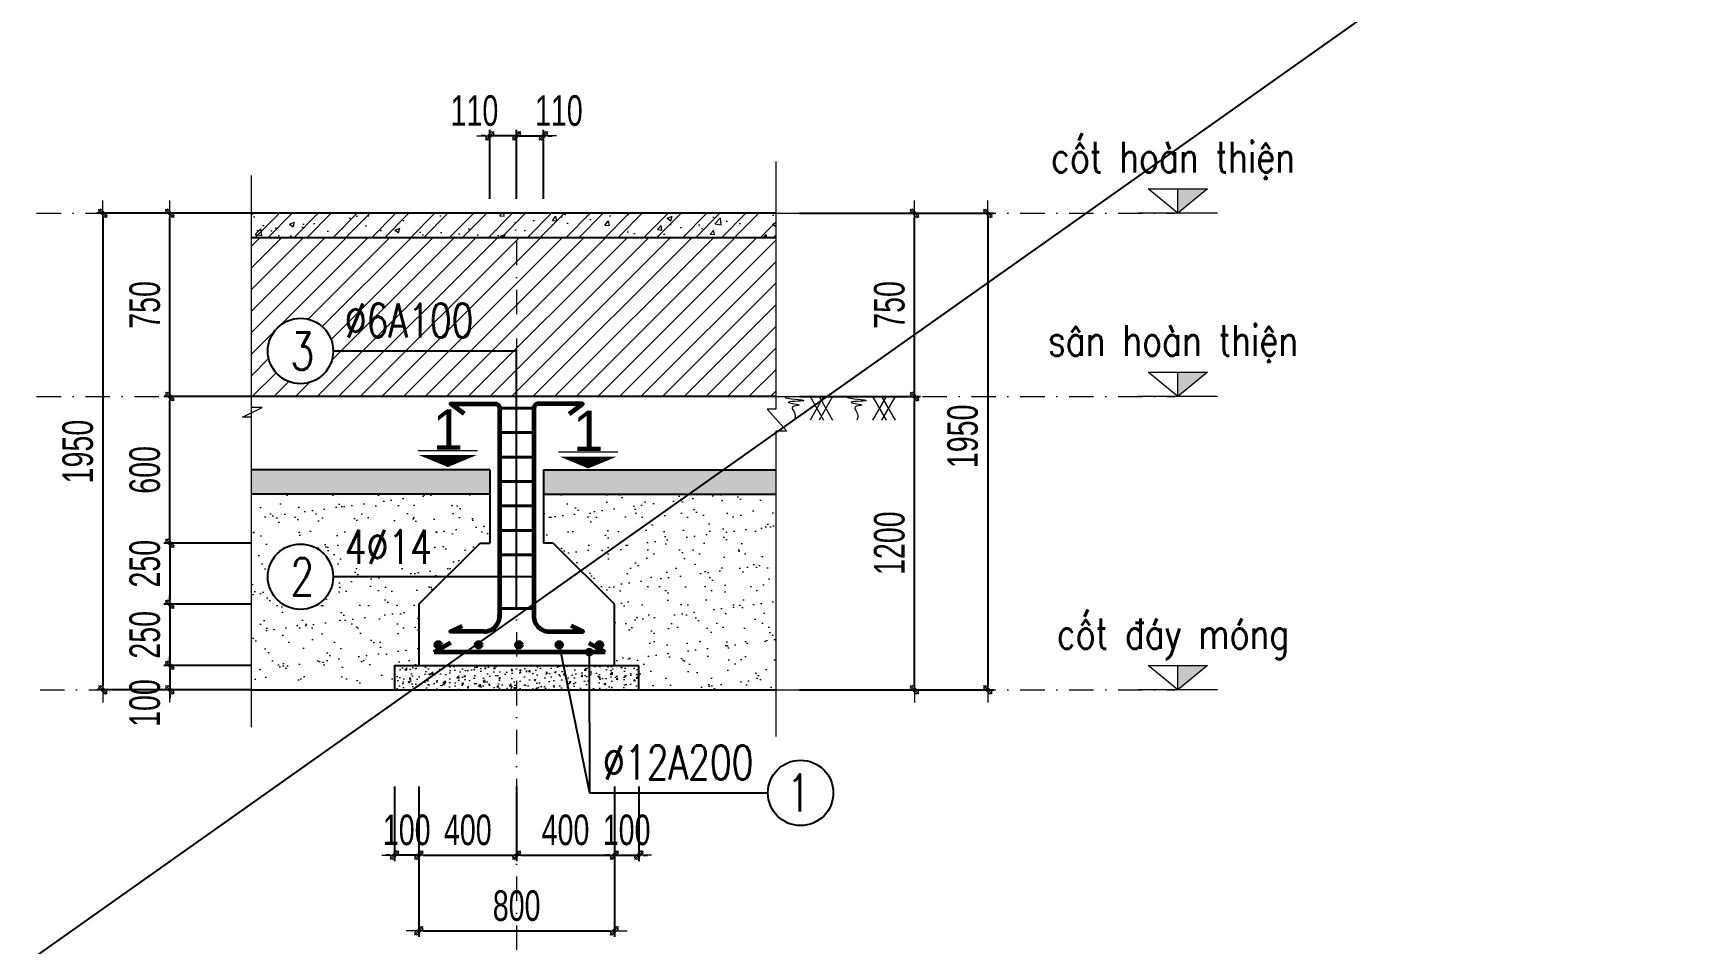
# Model space of a CAD drawing. Header units: millimetres. Extents: x -295047 to 29144, y -724756 to -246879.
# Drawn here: x -139164 to -132418, y -355900 to -352176 of the extents above; entities that cross this region are included whole.
import ezdxf
from ezdxf.enums import TextEntityAlignment as Align

# ---------------------------------------------------------------- set-up
doc = ezdxf.new("R2010")
doc.units = ezdxf.units.MM
doc.header["$MEASUREMENT"] = 0
doc.header["$PDMODE"] = 32
doc.linetypes.add('DASHDOT', pattern=[1, 0.5, -0.25, 0, -0.25])
doc.layers.get('Defpoints').update_dxf_attribs({"color": 1})
doc.layers.add('KCS_Plotter', color=11, linetype='Continuous', plot=False)
for name, color, linetype, lineweight in [('LC Dim', 8, 'Continuous', 18), ('LC Hatch', 252, 'Continuous', 9), ('LC Khac', 4, 'Continuous', 9), ('LC Net dam2', 6, 'Continuous', 40), ('LC Net dam3', 1, 'Continuous', 60), ('LC Net manh', 219, 'Continuous', 5), ('LC Net thay', 7, 'Continuous', 25), ('LC Net truc', 79, 'DASHDOT', 13), ('LC Text1', 3, 'Continuous', 20), ('LC Text2', 7, 'Continuous', 25)]:
    doc.layers.add(name, color=color, linetype=linetype, lineweight=lineweight)
doc.styles.add('HOATBIF', font='hoatbif.shx', dxfattribs={"width": 0.7})
doc.styles.add('LC 1', font='VHAVANB_1.TTF')
doc.styles.add('LC 3', font='vnsimli.shx', dxfattribs={"width": 0.75})
doc.styles.add('T1', font='Vnsimli.shx', dxfattribs={"width": 0.8})
doc.dimstyles.new('1-100(1-50)', dxfattribs={"dimscale": 50, "dimtxt": 2.5, "dimasz": 0.35, "dimexe": 0.5, "dimexo": 0, "dimgap": 0.8, "dimtad": 1, "dimdec": 0, "dimzin": 0, "dimdsep": 46, "dimtxsty": 'HOATBIF', "dimblk1": 'DOT', "dimblk2": 'DOT', "dimsah": 1, "dimcen": -1, "dimdle": 1, "dimclrd": 256, "dimclre": 256, "dimclrt": 4, "dimadec": 3, "dimazin": 2, "dimtfac": 0.333333, "dimtdec": 0, "dimtix": 1, "dimtmove": 2, "dimatfit": 3, "dimldrblk": 'DOT', "dimfxl": 1, "dimtvp": 0.833333, "dimtolj": 1, "dimtzin": 0, "dimarcsym": 0})
pattern_1 = [(37.5, (-36970.57, -81704.84), (-3.7796, 115.609426), [0, -91.2, 0, -102, 0, -97.5]), (7.5, (-36970.57, -81704.84), (106.1866, 169.32876), [0, -49.2, 0, -82.2, 0, -31.5]), (327.5, (-37044.37, -81704.84), (186.84851, 0.339543), [0, -30, 0, -108, 0, -141]), (317.5, (-37044.37, -81704.84), (180.3676, 52.66053), [0, -15, 0, -70.8, 0, -81])]

# ---------------------------------------------------------------- blocks, each defined once
blk = doc.blocks.new('DOT')
at = {"layer": 'LC Dim'}
blk.add_line((-3, 0), (3, 0), dxfattribs=at)
at = {"layer": 'LC Dim', "color": 4}
blk.add_line((-1, -1), (1, 1), dxfattribs=at)
blk.add_lwpolyline([(0.5, 1), (-1, -0.5), (-0.5, -1), (1, 0.5)], close=True, dxfattribs=at)
blk = doc.blocks.new('*D103')
at = {"layer": 'Defpoints', "color": 0, "ltscale": 2, "transparency": 16777216}
for p in [(-137584.2, -355258.7), (-137184.2, -355258.7), (-137184.2, -355540.2)]:
    blk.add_point(p, dxfattribs=at)
at = {"layer": 'LC Dim', "lineweight": -2, "ltscale": 2, "transparency": 16777216}
for p, q in [((-137584.2, -355258.7), (-137584.2, -355565.2)), ((-137184.2, -355258.7), (-137184.2, -355565.2)), ((-137566.7, -355540.2), (-137201.7, -355540.2))]:
    blk.add_line(p, q, dxfattribs=at)
at = {"layer": 'LC Dim', "lineweight": -2, "ltscale": 2, "transparency": 16777216, "xscale": 17.5, "yscale": 17.5, "zscale": 17.5, "rotation": 180}
blk.add_blockref('DOT', (-137584.2, -355540.2), dxfattribs=at)
at = {"layer": 'LC Dim', "lineweight": -2, "ltscale": 2, "transparency": 16777216, "xscale": 17.5, "yscale": 17.5, "zscale": 17.5}
blk.add_blockref('DOT', (-137184.2, -355540.2), dxfattribs=at)
at = {"layer": 'LC Dim', "color": 4, "ltscale": 2, "transparency": 16777216, "insert": (-137384.2, -355437.7), "char_height": 125, "attachment_point": 5, "style": 'HOATBIF'}
blk.add_mtext('\\A1;400', dxfattribs=at)
blk = doc.blocks.new('*D104')
at = {"layer": 'Defpoints', "color": 0, "ltscale": 2, "transparency": 16777216}
for p in [(-137184.2, -355258.7), (-136784.2, -355258.7), (-136784.2, -355540.2)]:
    blk.add_point(p, dxfattribs=at)
at = {"layer": 'LC Dim', "lineweight": -2, "ltscale": 2, "transparency": 16777216}
for p, q in [((-137184.2, -355258.7), (-137184.2, -355565.2)), ((-136784.2, -355258.7), (-136784.2, -355565.2)), ((-137166.7, -355540.2), (-136801.7, -355540.2))]:
    blk.add_line(p, q, dxfattribs=at)
at = {"layer": 'LC Dim', "lineweight": -2, "ltscale": 2, "transparency": 16777216, "xscale": 17.5, "yscale": 17.5, "zscale": 17.5, "rotation": 180}
blk.add_blockref('DOT', (-137184.2, -355540.2), dxfattribs=at)
at = {"layer": 'LC Dim', "lineweight": -2, "ltscale": 2, "transparency": 16777216, "xscale": 17.5, "yscale": 17.5, "zscale": 17.5}
blk.add_blockref('DOT', (-136784.2, -355540.2), dxfattribs=at)
at = {"layer": 'LC Dim', "color": 4, "ltscale": 2, "transparency": 16777216, "insert": (-136984.2, -355437.7), "char_height": 125, "attachment_point": 5, "style": 'HOATBIF'}
blk.add_mtext('\\A1;400', dxfattribs=at)
blk = doc.blocks.new('*D105')
at = {"layer": 'Defpoints', "color": 0, "ltscale": 2, "transparency": 16777216}
for p in [(-137584.2, -355258.7), (-136784.2, -355258.7), (-136784.2, -355850.1)]:
    blk.add_point(p, dxfattribs=at)
at = {"layer": 'LC Dim', "lineweight": -2, "ltscale": 2, "transparency": 16777216}
for p, q in [((-137584.2, -355258.7), (-137584.2, -355875.1)), ((-136784.2, -355258.7), (-136784.2, -355875.1)), ((-137566.7, -355850.1), (-136801.7, -355850.1))]:
    blk.add_line(p, q, dxfattribs=at)
at = {"layer": 'LC Dim', "lineweight": -2, "ltscale": 2, "transparency": 16777216, "xscale": 17.5, "yscale": 17.5, "zscale": 17.5, "rotation": 180}
blk.add_blockref('DOT', (-137584.2, -355850.1), dxfattribs=at)
at = {"layer": 'LC Dim', "lineweight": -2, "ltscale": 2, "transparency": 16777216, "xscale": 17.5, "yscale": 17.5, "zscale": 17.5}
blk.add_blockref('DOT', (-136784.2, -355850.1), dxfattribs=at)
at = {"layer": 'LC Dim', "color": 4, "ltscale": 2, "transparency": 16777216, "insert": (-137184.2, -355747.6), "char_height": 125, "attachment_point": 5, "style": 'HOATBIF'}
blk.add_mtext('\\A1;800', dxfattribs=at)
blk = doc.blocks.new('*D106')
at = {"layer": 'Defpoints', "color": 0, "ltscale": 2, "transparency": 16777216}
for p in [(-137684.2, -355258.7), (-137584.2, -355258.7), (-137684.2, -355540.2)]:
    blk.add_point(p, dxfattribs=at)
at = {"layer": 'LC Dim', "lineweight": -2, "ltscale": 2, "transparency": 16777216}
for p, q in [((-137684.2, -355258.7), (-137684.2, -355565.2)), ((-137584.2, -355258.7), (-137584.2, -355565.2)), ((-137701.7, -355540.2), (-137719.2, -355540.2)), ((-137584.2, -355540.2), (-137684.2, -355540.2)), ((-137566.7, -355540.2), (-137549.2, -355540.2))]:
    blk.add_line(p, q, dxfattribs=at)
at = {"layer": 'LC Dim', "lineweight": -2, "ltscale": 2, "transparency": 16777216, "xscale": 17.5, "yscale": 17.5, "zscale": 17.5}
blk.add_blockref('DOT', (-137684.2, -355540.2), dxfattribs=at)
at = {"layer": 'LC Dim', "lineweight": -2, "ltscale": 2, "transparency": 16777216, "xscale": 17.5, "yscale": 17.5, "zscale": 17.5, "rotation": 180}
blk.add_blockref('DOT', (-137584.2, -355540.2), dxfattribs=at)
at = {"layer": 'LC Dim', "color": 4, "ltscale": 2, "transparency": 16777216, "insert": (-137634.2, -355437.7), "char_height": 125, "attachment_point": 5, "style": 'HOATBIF'}
blk.add_mtext('\\A1;100', dxfattribs=at)
blk = doc.blocks.new('*D107')
at = {"layer": 'Defpoints', "color": 0, "ltscale": 2, "transparency": 16777216}
for p in [(-136784.2, -355258.7), (-136684.2, -355258.7), (-136684.2, -355540.2)]:
    blk.add_point(p, dxfattribs=at)
at = {"layer": 'LC Dim', "lineweight": -2, "ltscale": 2, "transparency": 16777216}
for p, q in [((-136784.2, -355258.7), (-136784.2, -355565.2)), ((-136684.2, -355258.7), (-136684.2, -355565.2)), ((-136801.7, -355540.2), (-136819.2, -355540.2)), ((-136784.2, -355540.2), (-136684.2, -355540.2)), ((-136666.7, -355540.2), (-136649.2, -355540.2))]:
    blk.add_line(p, q, dxfattribs=at)
at = {"layer": 'LC Dim', "lineweight": -2, "ltscale": 2, "transparency": 16777216, "xscale": 17.5, "yscale": 17.5, "zscale": 17.5}
blk.add_blockref('DOT', (-136784.2, -355540.2), dxfattribs=at)
at = {"layer": 'LC Dim', "lineweight": -2, "ltscale": 2, "transparency": 16777216, "xscale": 17.5, "yscale": 17.5, "zscale": 17.5, "rotation": 180}
blk.add_blockref('DOT', (-136684.2, -355540.2), dxfattribs=at)
at = {"layer": 'LC Dim', "color": 4, "ltscale": 2, "transparency": 16777216, "insert": (-136734.2, -355437.7), "char_height": 125, "attachment_point": 5, "style": 'HOATBIF'}
blk.add_mtext('\\A1;100', dxfattribs=at)
blk = doc.blocks.new('*U23')
at = {"layer": 'LC Net dam2', "ltscale": 2}
blk.add_line((-70, 0), (70, 0), dxfattribs=at)
blk = doc.blocks.new('*U24')
at = {"layer": 'LC Net truc', "color": 0, "linetype": 'ByBlock', "lineweight": -2}
for p in [(0, 0), (0, -100), (0, -200), (0, -300), (0, -400), (0, -500), (0, -600)]:
    blk.add_blockref('*U23', p, dxfattribs=at)
blk = doc.blocks.new('theptron1')
at = {"layer": 'LC Net dam3'}
for p, q in [((-0.5, 0), (0.5, 0)), ((-0.35, 0.35), (0.35, -0.35)), ((0.35, 0.35), (-0.35, -0.35)), ((0, 0.5), (0, -0.5))]:
    blk.add_line(p, q, dxfattribs=at)
blk.add_circle((0, 0), 0.5, dxfattribs=at)
blk = doc.blocks.new('*U21')
at = {"layer": 'LC Dim', "xscale": 19.6923076923333, "yscale": 19.6923076923333, "zscale": 19.6923076923333}
blk.add_blockref('theptron1', (0, 0), dxfattribs=at)
blk = doc.blocks.new('*U22')
at = {"layer": 'LC Dim', "color": 0, "linetype": 'ByBlock', "lineweight": -2}
for p in [(0, 0), (165, 0), (330, 0), (495, 0), (660, 0)]:
    blk.add_blockref('*U21', p, dxfattribs=at)
blk = doc.blocks.new('*D108')
at = {"layer": 'Defpoints', "color": 0, "ltscale": 2, "transparency": 16777216}
for p in [(-138271.2, -354763.7), (-138603.5, -354863.7), (-138271.2, -354863.7)]:
    blk.add_point(p, dxfattribs=at)
at = {"layer": 'LC Dim', "lineweight": -2, "ltscale": 2, "transparency": 16777216}
for p, q in [((-138603.5, -354746.2), (-138603.5, -354728.7)), ((-138271.2, -354763.7), (-138628.5, -354763.7)), ((-138603.5, -354763.7), (-138603.5, -354863.7)), ((-138271.2, -354863.7), (-138628.5, -354863.7)), ((-138603.5, -354881.2), (-138603.5, -354898.7))]:
    blk.add_line(p, q, dxfattribs=at)
at = {"layer": 'LC Dim', "lineweight": -2, "ltscale": 2, "transparency": 16777216, "xscale": 17.5, "yscale": 17.5, "zscale": 17.5}
for p, rotation in [((-138603.5, -354763.7), 270), ((-138603.5, -354863.7), 90)]:
    blk.add_blockref('DOT', p, dxfattribs=dict(at, rotation=rotation))
at = {"layer": 'LC Dim', "color": 4, "ltscale": 2, "transparency": 16777216, "insert": (-138706, -354917.8), "char_height": 125, "attachment_point": 5, "rotation": 90, "style": 'HOATBIF'}
blk.add_mtext('\\A1;100', dxfattribs=at)
blk = doc.blocks.new('*D109')
at = {"layer": 'Defpoints', "color": 0, "ltscale": 2, "transparency": 16777216}
for p in [(-138271.2, -354263.7), (-138603.5, -354513.7), (-138271.2, -354513.7)]:
    blk.add_point(p, dxfattribs=at)
at = {"layer": 'LC Dim', "lineweight": -2, "ltscale": 2, "transparency": 16777216}
for p, q in [((-138271.2, -354263.7), (-138628.5, -354263.7)), ((-138603.5, -354281.2), (-138603.5, -354496.2)), ((-138271.2, -354513.7), (-138628.5, -354513.7))]:
    blk.add_line(p, q, dxfattribs=at)
at = {"layer": 'LC Dim', "lineweight": -2, "ltscale": 2, "transparency": 16777216, "xscale": 17.5, "yscale": 17.5, "zscale": 17.5}
for p, rotation in [((-138603.5, -354263.7), 90), ((-138603.5, -354513.7), 270)]:
    blk.add_blockref('DOT', p, dxfattribs=dict(at, rotation=rotation))
at = {"layer": 'LC Dim', "color": 4, "ltscale": 2, "transparency": 16777216, "insert": (-138706, -354347.7), "char_height": 125, "attachment_point": 5, "rotation": 90, "style": 'HOATBIF'}
blk.add_mtext('\\A1;250', dxfattribs=at)
blk = doc.blocks.new('*D110')
at = {"layer": 'Defpoints', "color": 0, "ltscale": 2, "transparency": 16777216}
for p in [(-138603.5, -352913.7), (-138271.2, -352913.7), (-138271.2, -353663.7)]:
    blk.add_point(p, dxfattribs=at)
at = {"layer": 'LC Dim', "lineweight": -2, "ltscale": 2, "transparency": 16777216}
for p, q in [((-138271.2, -352913.7), (-138628.5, -352913.7)), ((-138603.5, -353646.2), (-138603.5, -352931.2)), ((-138271.2, -353663.7), (-138628.5, -353663.7))]:
    blk.add_line(p, q, dxfattribs=at)
at = {"layer": 'LC Dim', "lineweight": -2, "ltscale": 2, "transparency": 16777216, "xscale": 17.5, "yscale": 17.5, "zscale": 17.5}
for p, rotation in [((-138603.5, -352913.7), 90), ((-138603.5, -353663.7), 270)]:
    blk.add_blockref('DOT', p, dxfattribs=dict(at, rotation=rotation))
at = {"layer": 'LC Dim', "color": 4, "ltscale": 2, "transparency": 16777216, "insert": (-138706, -353288.7), "char_height": 125, "attachment_point": 5, "rotation": 90, "style": 'HOATBIF'}
blk.add_mtext('\\A1;750', dxfattribs=at)
blk = doc.blocks.new('*D111')
at = {"layer": 'Defpoints', "color": 0, "ltscale": 2, "transparency": 16777216}
for p in [(-138603.5, -353663.7), (-138271.2, -353663.7), (-138271.2, -354263.7)]:
    blk.add_point(p, dxfattribs=at)
at = {"layer": 'LC Dim', "lineweight": -2, "ltscale": 2, "transparency": 16777216}
for p, q in [((-138271.2, -353663.7), (-138628.5, -353663.7)), ((-138603.5, -354246.2), (-138603.5, -353681.2)), ((-138271.2, -354263.7), (-138628.5, -354263.7))]:
    blk.add_line(p, q, dxfattribs=at)
at = {"layer": 'LC Dim', "lineweight": -2, "ltscale": 2, "transparency": 16777216, "xscale": 17.5, "yscale": 17.5, "zscale": 17.5}
for p, rotation in [((-138603.5, -353663.7), 90), ((-138603.5, -354263.7), 270)]:
    blk.add_blockref('DOT', p, dxfattribs=dict(at, rotation=rotation))
at = {"layer": 'LC Dim', "color": 4, "ltscale": 2, "transparency": 16777216, "insert": (-138706, -353963.7), "char_height": 125, "attachment_point": 5, "rotation": 90, "style": 'HOATBIF'}
blk.add_mtext('\\A1;600', dxfattribs=at)
blk = doc.blocks.new('*D112')
at = {"layer": 'Defpoints', "color": 0, "ltscale": 2, "transparency": 16777216}
for p in [(-138271.2, -352913.7), (-138877.6, -354863.7), (-138271.2, -354863.7)]:
    blk.add_point(p, dxfattribs=at)
at = {"layer": 'LC Dim', "lineweight": -2, "ltscale": 2, "transparency": 16777216}
for p, q in [((-138271.2, -352913.7), (-138902.6, -352913.7)), ((-138877.6, -352931.2), (-138877.6, -354846.2)), ((-138271.2, -354863.7), (-138902.6, -354863.7))]:
    blk.add_line(p, q, dxfattribs=at)
at = {"layer": 'LC Dim', "lineweight": -2, "ltscale": 2, "transparency": 16777216, "xscale": 17.5, "yscale": 17.5, "zscale": 17.5}
for p, rotation in [((-138877.6, -352913.7), 90), ((-138877.6, -354863.7), 270)]:
    blk.add_blockref('DOT', p, dxfattribs=dict(at, rotation=rotation))
at = {"layer": 'LC Dim', "color": 4, "ltscale": 2, "transparency": 16777216, "insert": (-138980.1, -353888.7), "char_height": 125, "attachment_point": 5, "rotation": 90, "style": 'HOATBIF'}
blk.add_mtext('\\A1;1950', dxfattribs=at)
blk = doc.blocks.new('*D55')
at = {"layer": 'Defpoints', "color": 0, "ltscale": 2, "transparency": 16777216}
for p in [(-138271.2, -354513.7), (-138603.5, -354763.7), (-138271.2, -354763.7)]:
    blk.add_point(p, dxfattribs=at)
at = {"layer": 'LC Dim', "lineweight": -2, "ltscale": 2, "transparency": 16777216}
for p, q in [((-138603.5, -354496.2), (-138603.5, -354478.7)), ((-138271.2, -354513.7), (-138628.5, -354513.7)), ((-138603.5, -354513.7), (-138603.5, -354763.7)), ((-138271.2, -354763.7), (-138628.5, -354763.7)), ((-138603.5, -354781.2), (-138603.5, -354798.7))]:
    blk.add_line(p, q, dxfattribs=at)
at = {"layer": 'LC Dim', "lineweight": -2, "ltscale": 2, "transparency": 16777216, "xscale": 17.5, "yscale": 17.5, "zscale": 17.5}
for p, rotation in [((-138603.5, -354513.7), 270), ((-138603.5, -354763.7), 90)]:
    blk.add_blockref('DOT', p, dxfattribs=dict(at, rotation=rotation))
at = {"layer": 'LC Dim', "color": 4, "ltscale": 2, "transparency": 16777216, "insert": (-138706, -354638.7), "char_height": 125, "attachment_point": 5, "rotation": 90, "style": 'HOATBIF'}
blk.add_mtext('\\A1;250', dxfattribs=at)
blk = doc.blocks.new('*D56')
at = {"layer": 'Defpoints', "color": 0, "ltscale": 2, "transparency": 16777216}
for p in [(-137074.2, -352596.6), (-137184.2, -352853.8), (-137074.2, -352853.8)]:
    blk.add_point(p, dxfattribs=at)
at = {"layer": 'LC Dim', "lineweight": -2, "ltscale": 2, "transparency": 16777216}
for p, q in [((-137201.7, -352596.6), (-137219.2, -352596.6)), ((-137184.2, -352853.8), (-137184.2, -352571.6)), ((-137184.2, -352596.6), (-137074.2, -352596.6)), ((-137074.2, -352853.8), (-137074.2, -352571.6)), ((-137056.7, -352596.6), (-137039.2, -352596.6))]:
    blk.add_line(p, q, dxfattribs=at)
at = {"layer": 'LC Dim', "lineweight": -2, "ltscale": 2, "transparency": 16777216, "xscale": 17.5, "yscale": 17.5, "zscale": 17.5}
blk.add_blockref('DOT', (-137184.2, -352596.6), dxfattribs=at)
at = {"layer": 'LC Dim', "lineweight": -2, "ltscale": 2, "transparency": 16777216, "xscale": 17.5, "yscale": 17.5, "zscale": 17.5, "rotation": 180}
blk.add_blockref('DOT', (-137074.2, -352596.6), dxfattribs=at)
at = {"layer": 'LC Dim', "color": 4, "ltscale": 2, "transparency": 16777216, "insert": (-137011.5, -352494.1), "char_height": 125, "attachment_point": 5, "style": 'HOATBIF'}
blk.add_mtext('\\A1;110', dxfattribs=at)
blk = doc.blocks.new('*D57')
at = {"layer": 'Defpoints', "color": 0, "ltscale": 2, "transparency": 16777216}
for p in [(-137294.2, -352596.6), (-137294.2, -352853.8), (-137184.2, -352853.8)]:
    blk.add_point(p, dxfattribs=at)
at = {"layer": 'LC Dim', "lineweight": -2, "ltscale": 2, "transparency": 16777216}
for p, q in [((-137311.7, -352596.6), (-137329.2, -352596.6)), ((-137294.2, -352853.8), (-137294.2, -352571.6)), ((-137184.2, -352596.6), (-137294.2, -352596.6)), ((-137184.2, -352853.8), (-137184.2, -352571.6)), ((-137166.7, -352596.6), (-137149.2, -352596.6))]:
    blk.add_line(p, q, dxfattribs=at)
at = {"layer": 'LC Dim', "lineweight": -2, "ltscale": 2, "transparency": 16777216, "xscale": 17.5, "yscale": 17.5, "zscale": 17.5}
blk.add_blockref('DOT', (-137294.2, -352596.6), dxfattribs=at)
at = {"layer": 'LC Dim', "lineweight": -2, "ltscale": 2, "transparency": 16777216, "xscale": 17.5, "yscale": 17.5, "zscale": 17.5, "rotation": 180}
blk.add_blockref('DOT', (-137184.2, -352596.6), dxfattribs=at)
at = {"layer": 'LC Dim', "color": 4, "ltscale": 2, "transparency": 16777216, "insert": (-137356.9, -352494.1), "char_height": 125, "attachment_point": 5, "style": 'HOATBIF'}
blk.add_mtext('\\A1;110', dxfattribs=at)
blk = doc.blocks.new('*D253')
at = {"layer": 'Defpoints', "color": 0, "ltscale": 2, "transparency": 16777216}
for p in [(-136025.9, -353663.7), (-135555.8, -353663.7), (-136025.9, -354863.7)]:
    blk.add_point(p, dxfattribs=at)
at = {"layer": 'LC Dim', "lineweight": -2, "ltscale": 2, "transparency": 16777216}
for p, q in [((-136025.9, -353663.7), (-135530.8, -353663.7)), ((-135555.8, -354846.2), (-135555.8, -353681.2)), ((-136025.9, -354863.7), (-135530.8, -354863.7))]:
    blk.add_line(p, q, dxfattribs=at)
at = {"layer": 'LC Dim', "lineweight": -2, "ltscale": 2, "transparency": 16777216, "xscale": 17.5, "yscale": 17.5, "zscale": 17.5}
for p, rotation in [((-135555.8, -353663.7), 90), ((-135555.8, -354863.7), 270)]:
    blk.add_blockref('DOT', p, dxfattribs=dict(at, rotation=rotation))
at = {"layer": 'LC Dim', "color": 4, "ltscale": 2, "transparency": 16777216, "insert": (-135658.3, -354263.7), "char_height": 125, "attachment_point": 5, "rotation": 90, "style": 'HOATBIF'}
blk.add_mtext('\\A1;1200', dxfattribs=at)
blk = doc.blocks.new('*D254')
at = {"layer": 'Defpoints', "color": 0, "ltscale": 2, "transparency": 16777216}
for p in [(-136025.9, -352913.7), (-135555.8, -352913.7), (-136025.9, -353663.7)]:
    blk.add_point(p, dxfattribs=at)
at = {"layer": 'LC Dim', "lineweight": -2, "ltscale": 2, "transparency": 16777216}
for p, q in [((-136025.9, -352913.7), (-135530.8, -352913.7)), ((-135555.8, -353646.2), (-135555.8, -352931.2)), ((-136025.9, -353663.7), (-135530.8, -353663.7))]:
    blk.add_line(p, q, dxfattribs=at)
at = {"layer": 'LC Dim', "lineweight": -2, "ltscale": 2, "transparency": 16777216, "xscale": 17.5, "yscale": 17.5, "zscale": 17.5}
for p, rotation in [((-135555.8, -352913.7), 90), ((-135555.8, -353663.7), 270)]:
    blk.add_blockref('DOT', p, dxfattribs=dict(at, rotation=rotation))
at = {"layer": 'LC Dim', "color": 4, "ltscale": 2, "transparency": 16777216, "insert": (-135658.3, -353288.7), "char_height": 125, "attachment_point": 5, "rotation": 90, "style": 'HOATBIF'}
blk.add_mtext('\\A1;750', dxfattribs=at)
blk = doc.blocks.new('mat dat')
at = {"layer": 'LC Net manh'}
for p, q in [((2, 0), (3.73, -3)), ((3.73, 0), (2, -3)), ((3.15, 0), (4.88, -3)), ((4.88, 0), (3.15, -3))]:
    blk.add_line(p, q, dxfattribs=at)
blk.add_spline([(0, 0), (-1.21, -0.12), (1.21, -0.52), (-0.75, -0.75), (0.58, -1.1), (-0.23, -1.33), (0.06, -2.19), (0, -3)], degree=3, dxfattribs=at)
blk = doc.blocks.new('*U32')
at = {"layer": 'LC Khac', "xscale": 32.00000000005184, "yscale": 32.00000000005184, "zscale": 32.00000000005184}
blk.add_blockref('mat dat', (-56.7, 48), dxfattribs=at)
blk = doc.blocks.new('*U31')
at = {"layer": 'LC Dim', "color": 0, "linetype": 'ByBlock', "lineweight": -2}
for p in [(0, 0), (256, 0)]:
    blk.add_blockref('*U32', p, dxfattribs=at)
blk = doc.blocks.new('*D255')
at = {"layer": 'Defpoints', "color": 0, "ltscale": 2, "transparency": 16777216}
for p in [(-136025.9, -352913.7), (-136025.9, -354863.7), (-135256, -354863.7)]:
    blk.add_point(p, dxfattribs=at)
at = {"layer": 'LC Dim', "lineweight": -2, "ltscale": 2, "transparency": 16777216}
for p, q in [((-136025.9, -352913.7), (-135231, -352913.7)), ((-135256, -352931.2), (-135256, -354846.2)), ((-136025.9, -354863.7), (-135231, -354863.7))]:
    blk.add_line(p, q, dxfattribs=at)
at = {"layer": 'LC Dim', "lineweight": -2, "ltscale": 2, "transparency": 16777216, "xscale": 17.5, "yscale": 17.5, "zscale": 17.5}
for p, rotation in [((-135256, -352913.7), 90), ((-135256, -354863.7), 270)]:
    blk.add_blockref('DOT', p, dxfattribs=dict(at, rotation=rotation))
at = {"layer": 'LC Dim', "color": 4, "ltscale": 2, "transparency": 16777216, "insert": (-135358.5, -353826.4), "char_height": 125, "attachment_point": 5, "rotation": 90, "style": 'HOATBIF'}
blk.add_mtext('\\A1;1950', dxfattribs=at)
blk = doc.blocks.new('Caodo1')
at = {"layer": 'LC Text1'}
blk.add_hatch(color=256, dxfattribs=at).paths.add_polyline_path([(0, 200), (0, 0), (243, 200)])
for p, q in [((0, 0), (0, 200)), ((324, 0), (-324, 0))]:
    blk.add_line(p, q, dxfattribs=at)
blk.add_lwpolyline([(-243, 200), (243, 200), (0, 0), (0, 0)], close=True, dxfattribs=at)
at = {"layer": 'LC Text1', "style": 'T1', "width": 0.8}
blk.add_attdef('%%P0,00', text='', height=250, dxfattribs=at).set_placement((-39, 460), align=Align.MIDDLE_CENTER)

msp = doc.modelspace()

# ---------------------------------------------------------------- hatches: boundary and pattern name
at = {"layer": 'LC Hatch', "ltscale": 2}
h = msp.add_hatch(dxfattribs=at)
h.set_pattern_fill('BTCT', color=256, scale=30)
h.set_pattern_definition([(50, (-216814.2, -283133.03), (215.17805, -18.82564), [22.5, -247.5]), (355, (-216814.2, -283133.03), (-41.6254, 225.65764), [18, -198]), (100.4514, (-216796.27, -283134.6), (173.5528, 206.83186), [19.12206, -210.34263]), (46.1842, (-216814.2, -283073.03), (320.1723, -49.6557), [33.75, -371.25]), (96.6356, (-216787.52, -283077.17), (280.3988, 292.2354), [28.6831, -315.5139]), (351.1842, (-216814.2, -283073.03), (280.3986, 292.2356), [27, -297]), (21, (-216784.2, -283088.03), (179.07212, -120.78567), [22.5, -247.5]), (326, (-216784.2, -283088.03), (72.9946, 217.545), [18, -198]), (71.4514, (-216769.27, -283098.1), (252.0668, 96.75915), [19.12206, -210.34263]), (37.5, (-216814.2, -283133.03), (3.647957, 99.868156), [0, -195.6, 0, -201, 0, -198.75]), (7.5, (-216814.2, -283133.03), (78.92086, 118.32351), [0, -114.6, 0, -191.1, 0, -75.75]), (327.5, (-216881.1, -283133.03), (160.14673, -6.76646), [0, -75, 0, -234, 0, -310.5]), (317.5, (-216911.1, -283133.03), (174.95585, 30.0315), [0, -97.5, 0, -155.4, 0, -220.5]), (45, (-216814.2, -283133.03), (-79.54951, 79.54951), []), (45, (-216761.16, -283133.03), (-79.54951, 79.54951), [])])
h.paths.add_polyline_path([(-136123.5, -352913.7), (-138271.2, -352913.7), (-138271.2, -353013.7), (-136123.5, -353013.7)])
h = msp.add_hatch(dxfattribs=at)
h.set_pattern_fill('ANSI31', color=256, scale=500)
h.set_pattern_definition([(45, (-216814.2, -283365.556), (-44.194174, 44.194174), [])])
h.paths.add_polyline_path([(-136123.5, -353663.7), (-136123.5, -353013.7), (-138271.2, -353013.7), (-138271.2, -353663.7)])
h.paths.add_polyline_path([(-137935.3, -353477.2, -1), (-138202.9, -353477.2, -1)], flags=16)
h.paths.add_polyline_path([(-138137.9, -353591.8), (-137985.2, -353591.8), (-137985.2, -353362.6), (-138137.9, -353362.6)], flags=8)
h.paths.add_polyline_path([(-137922.5, -353456.5), (-137317.3, -353456.5), (-137317.3, -353248.1), (-137922.5, -353248.1)], flags=24)
h = msp.add_hatch(dxfattribs=at)
h.set_pattern_fill('AR-CONC', color=256, scale=10, style=0)
h.set_pattern_definition([(50, (-216814.2, -283311.76), (71.726018, -6.275213), [7.5, -82.5]), (355, (-216814.2, -283311.76), (-13.875133, 75.219213), [6, -66]), (100.4514, (-216808.22, -283312.285), (57.85094, 68.943954), [6.37402, -70.11421]), (46.1842, (-216814.2, -283291.76), (106.724105, -16.5519), [11.25, -123.75]), (96.6356, (-216805.3, -283293.14), (93.46627, 97.41179), [9.56103, -105.1713]), (351.1842, (-216814.2, -283291.76), (93.4662, 97.41186), [9, -99]), (21, (-216804.2, -283296.76), (59.690705, -40.26189), [7.5, -82.5]), (326, (-216804.2, -283296.76), (24.331533, 72.515005), [6, -66]), (71.4514, (-216799.22, -283300.12), (84.022263, 32.25305), [6.37402, -70.11421]), (37.5, (-216814.197, -283311.762), (1.2159855, 33.2893854), [0, -65.2, 0, -67, 0, -66.25]), (7.5, (-216814.197, -283311.762), (26.306954, 39.441171), [0, -38.2, 0, -63.7, 0, -25.25]), (327.5, (-216836.497, -283311.762), (53.3822436, -2.255487), [0, -25, 0, -78, 0, -103.5]), (317.5, (-216846.497, -283311.76), (58.318617, 10.010498), [0, -32.5, 0, -51.8, 0, -73.5])])
h.paths.add_polyline_path([(-137294.2, -354063.7), (-137294.2, -353963.7), (-138271.2, -353963.7), (-138271.2, -354063.7)])
h.paths.add_polyline_path([(-136123.5, -354063.7), (-136123.5, -353963.7), (-137074.2, -353963.7), (-137074.2, -354063.7)])
h = msp.add_hatch(dxfattribs=at)
h.set_pattern_fill('AR-SAND', color=256, scale=60)
h.set_pattern_definition(pattern_1)
h.paths.add_polyline_path([(-137584.2, -354513.7), (-137334.2, -354263.7), (-137294.2, -354263.7), (-137294.2, -354063.7), (-138271.2, -354063.7), (-138271.2, -354863.7), (-138257.3, -354863.7), (-137684.2, -354863.7), (-137684.2, -354763.7), (-137584.2, -354763.7)])
h.paths.add_polyline_path([(-138202.9, -354401, -1), (-137935.3, -354401, -1)], flags=16)
h.paths.add_polyline_path([(-138137.9, -354515.6), (-137985.2, -354515.6), (-137985.2, -354286.4), (-138137.9, -354286.4)], flags=8)
h.paths.add_polyline_path([(-137922.5, -354382.9), (-137505.8, -354382.9), (-137505.8, -354174.6), (-137922.5, -354174.6)], flags=24)
h = msp.add_hatch(dxfattribs=at)
h.set_pattern_fill('AR-SAND', color=256, scale=60)
h.set_pattern_definition(pattern_1)
h.paths.add_polyline_path([(-136123.5, -354063.7), (-137074.2, -354063.7), (-137074.2, -354263.7), (-137034.2, -354263.7), (-136784.2, -354513.7), (-136784.2, -354763.7), (-136684.2, -354763.7), (-136684.2, -354863.7), (-136123.5, -354863.7)])
h = msp.add_hatch(dxfattribs=at)
h.set_pattern_fill('AR-CONC', color=256, scale=10, style=0)
h.set_pattern_definition([(50, (-216814.2, -283211.76), (71.726018, -6.275213), [7.5, -82.5]), (355, (-216814.2, -283211.76), (-13.875133, 75.219213), [6, -66]), (100.4514, (-216808.22, -283212.285), (57.85094, 68.943954), [6.37402, -70.11421]), (46.1842, (-216814.2, -283191.76), (106.724105, -16.5519), [11.25, -123.75]), (96.6356, (-216805.3, -283193.14), (93.46627, 97.41179), [9.56103, -105.1713]), (351.1842, (-216814.2, -283191.76), (93.4662, 97.41186), [9, -99]), (21, (-216804.2, -283196.76), (59.690705, -40.26189), [7.5, -82.5]), (326, (-216804.2, -283196.76), (24.331533, 72.515005), [6, -66]), (71.4514, (-216799.22, -283200.12), (84.022263, 32.25305), [6.37402, -70.11421]), (37.5, (-216814.197, -283211.762), (1.2159855, 33.2893854), [0, -65.2, 0, -67, 0, -66.25]), (7.5, (-216814.197, -283211.762), (26.306954, 39.441171), [0, -38.2, 0, -63.7, 0, -25.25]), (327.5, (-216836.497, -283211.762), (53.3822436, -2.255487), [0, -25, 0, -78, 0, -103.5]), (317.5, (-216846.497, -283211.76), (58.318617, 10.010498), [0, -32.5, 0, -51.8, 0, -73.5])])
h.paths.add_polyline_path([(-136684.2, -354863.7), (-136684.2, -354763.7), (-137684.2, -354763.7), (-137684.2, -354863.7)])

# ---------------------------------------------------------------- linework, layer by layer
at = {"layer": 'KCS_Plotter', "ltscale": 2}
msp.add_line((-144104.2, -359455.3), (-123104.2, -344605.3), dxfattribs=at)
at = {"layer": 'LC Khac', "color": 1, "ltscale": 2}
for p, q in [((-137344.4, -353885.1), (-137587.2, -353885.1)), ((-136769.8, -353890.7), (-137012.6, -353890.7))]:
    msp.add_line(p, q, dxfattribs=at)
for points in [[(-137465.8, -353952.1, 0, 235.7, 0), (-137465.8, -353903.4, 137.5, 137.5, 0)], [(-136891.2, -353957.7, 0, 235.7, 0), (-136891.2, -353909, 137.5, 137.5, 0)]]:
    msp.add_lwpolyline(points, format="xyseb", dxfattribs=at)
at = {"layer": 'LC Net dam2', "ltscale": 2}
msp.add_line((-137254.2, -354531.5), (-137114.2, -354531.5), dxfattribs=at)
at = {"layer": 'LC Net dam3'}
for p, q in [((-137521.3, -354709.5), (-137454.2, -354670.1)), ((-136822.3, -354709.5), (-136889.4, -354673.3)), ((-136822.3, -354709.5), (-137521.3, -354709.5))]:
    msp.add_line(p, q, dxfattribs=at)
for points in [[(-137399.2, -353734.2), (-137454.2, -353693.7), (-137272.1, -353693.7, -0.414214), (-137254.2, -353711.6), (-137254.2, -354566.9)], [(-136969.1, -353734.2), (-136914.2, -353693.7), (-137096.3, -353693.7, 0.414214), (-137114.2, -353711.6), (-137114.2, -354562.3), (-137114.2, -354562.3, 0.414214), (-137051.6, -354624.8), (-136913.9, -354624.8), (-136961.5, -354601.4)]]:
    msp.add_lwpolyline(points, format="xyb", dxfattribs=at)
msp.add_lwpolyline([(-137316.7, -354624.8), (-137454.4, -354624.8), (-137406.8, -354601.4)], dxfattribs=at)
msp.add_arc((-137316.8, -354562), 62.9, 270.12425, 4.49016, dxfattribs=at)
at = {"layer": 'LC Net manh', "ltscale": 2}
for points in [[(-136123.5, -352701.8), (-136123.5, -353715.3), (-136159, -353715.3), (-136078.5, -353805.3), (-136123.5, -353805.3), (-136123.5, -355054.3)], [(-138271.2, -352759.5), (-138271.2, -353747.9), (-138306.7, -353747.9), (-138226.2, -353707.9), (-138271.2, -353707.9), (-138271.2, -355016.5)]]:
    msp.add_lwpolyline(points, dxfattribs=at)
at = {"layer": 'LC Net thay', "linetype": 'Continuous', "ltscale": 1000}
for p, q in [((-136123.5, -352913.7), (-138271.2, -352913.7)), ((-136123.5, -353013.7), (-138271.2, -353013.7)), ((-136123.5, -353663.7), (-138271.2, -353663.7)), ((-137294.2, -353963.7), (-138271.2, -353963.7)), ((-137294.2, -353963.7), (-137294.2, -354263.7)), ((-137074.2, -353963.7), (-137074.2, -354263.7)), ((-137074.2, -353963.7), (-136123.5, -353963.7)), ((-137294.2, -354063.7), (-138271.2, -354063.7)), ((-137074.2, -354063.7), (-136123.5, -354063.7)), ((-137334.2, -354263.7), (-137584.2, -354513.7)), ((-137334.2, -354263.7), (-137294.2, -354263.7)), ((-137034.2, -354263.7), (-137074.2, -354263.7)), ((-137034.2, -354263.7), (-136784.2, -354513.7)), ((-137584.2, -354513.7), (-137584.2, -354763.7)), ((-136784.2, -354763.7), (-136784.2, -354513.7)), ((-137684.2, -354763.7), (-136684.2, -354763.7)), ((-137684.2, -354763.7), (-137684.2, -354863.7)), ((-137584.2, -354763.7), (-136784.2, -354763.7)), ((-136684.2, -354863.7), (-136684.2, -354763.7)), ((-138271.2, -354863.7), (-136123.5, -354863.7)), ((-137684.2, -354863.7), (-136684.2, -354863.7))]:
    msp.add_line(p, q, dxfattribs=at)
at = {"layer": 'LC Net truc', "ltscale": 200}
for p, q in [((-139149.1, -352913.7), (-138271.2, -352913.7)), ((-136123.5, -352913.7), (-134490.3, -352913.7)), ((-137184.2, -353026.4), (-137184.2, -356225.1)), ((-139149.1, -353663.7), (-138271.2, -353663.7)), ((-136123.5, -353663.7), (-134490.3, -353663.7)), ((-139135.2, -354863.7), (-138257.3, -354863.7)), ((-136123.5, -354863.7), (-134490.3, -354863.7))]:
    msp.add_line(p, q, dxfattribs=at)
at = {"layer": 'LC Text2', "ltscale": 100}
for centre in [(-138069.1, -353477.2), (-138069.1, -354401), (-136022, -355285.5)]:
    msp.add_circle(centre, 133.8, dxfattribs=at)

# ---------------------------------------------------------------- block references
at = {"layer": 'LC Dim'}
msp.add_blockref('*U31', (-135990.5, -353711.7), dxfattribs=at)
at = {"layer": 'LC Dim', "extrusion": (0, 0, -1), "xscale": -1, "zscale": -1}
msp.add_blockref('*U22', (137504.9, -354679.5), dxfattribs=at)
at = {"layer": 'LC Net truc', "xscale": -1}
msp.add_blockref('*U24', (-137184.2, -353711.2), dxfattribs=at)
at = {"layer": 'LC Text1'}
ref = msp.add_blockref('Caodo1', (-134477.8, -352913.7), dxfattribs=dict(at, xscale=0.5, yscale=0.5, zscale=0.5))
ref.add_attrib('%%P0,00', 'cèt hoµn thiÖn', dxfattribs={"layer": 'LC Text2', "height": 125, "style": 'T1', "width": 0.8}).set_placement((-134497.3, -352683.9), align=Align.MIDDLE_CENTER)
ref = msp.add_blockref('Caodo1', (-134477.8, -353663.7), dxfattribs=dict(at, xscale=0.5, yscale=0.5, zscale=0.5))
ref.add_attrib('%%P0,00', 's©n hoµn thiÖn', dxfattribs={"layer": 'LC Text2', "height": 125, "style": 'T1', "width": 0.8}).set_placement((-134497.3, -353433.9), align=Align.MIDDLE_CENTER)
ref = msp.add_blockref('Caodo1', (-134477.8, -354863.7), dxfattribs=dict(at, xscale=0.5, yscale=0.5, zscale=0.5))
ref.add_attrib('%%P0,00', 'cèt ®¸y mãng', dxfattribs={"layer": 'LC Text2', "height": 125, "style": 'T1', "width": 0.8}).set_placement((-134497.3, -354633.9), align=Align.MIDDLE_CENTER)

# ---------------------------------------------------------------- texts
at = {"ltscale": 2, "style": 'LC 1'}
for p in [(-137465.8, -353798.6), (-136891.2, -353804.2)]:
    msp.add_attdef('1', text='B', height=165, dxfattribs=at).set_placement(p, align=Align.MIDDLE_CENTER)
at = {"layer": 'LC Text2', "linetype": 'ByBlock', "style": 'LC 3', "width": 0.75}
for s, p in [('%%C6A100', (-137887.8, -353421.7)), ('4%%C14', (-137887.8, -354348.2)), ('%%C12A200', (-136830.7, -355230.1))]:
    msp.add_text(s, height=138.89, dxfattribs=at).set_placement(p)
at = {"layer": 'LC Text2', "ltscale": 100, "style": 'LC 3', "width": 0.75}
for s, p in [('3', (-138061.6, -353477.2)), ('2', (-138061.6, -354401)), ('1', (-136029.5, -355285.5))]:
    msp.add_text(s, height=152.8, dxfattribs=at).set_placement(p, align=Align.MIDDLE_CENTER)

# ---------------------------------------------------------------- dimensions: what is measured, and where the dimension line sits
at = {"layer": 'LC Dim', "ltscale": 2}
for base, p1, p2, angle, picture, middle in [((-137294.2, -352596.6), (-137184.2, -352853.8), (-137294.2, -352853.8), 180, '*D57', (-137356.9, -352494.1)), ((-135256, -354863.7), (-136025.9, -352913.7), (-136025.9, -354863.7), 90, '*D255', (-135358.5, -353826.4)), ((-138603.5, -354513.7), (-138271.2, -354263.7), (-138271.2, -354513.7), 90, '*D109', (-138706, -354347.7)), ((-138603.5, -354863.7), (-138271.2, -354763.7), (-138271.2, -354863.7), 90, '*D108', (-138706, -354917.8))]:
    dim = msp.add_linear_dim(base=base, p1=p1, p2=p2, angle=angle, dimstyle='1-100(1-50)', dxfattribs=at)
    dim.commit()
    dim.dimension.update_dxf_attribs({"geometry": picture, "text_midpoint": middle, "dimtype": 160})
dim = msp.add_linear_dim(base=(-137074.2, -352596.6), p1=(-137184.2, -352853.8), p2=(-137074.2, -352853.8), dimstyle='1-100(1-50)', dxfattribs=at)
dim.commit()
dim.dimension.update_dxf_attribs({"geometry": '*D56', "text_midpoint": (-137011.5, -352494.1), "dimtype": 160})
for base, p1, p2, picture, middle in [((-138877.6, -354863.7), (-138271.2, -352913.7), (-138271.2, -354863.7), '*D112', (-138980.1, -353888.7)), ((-138603.5, -352913.7), (-138271.2, -353663.7), (-138271.2, -352913.7), '*D110', (-138706, -353288.7)), ((-135555.8, -352913.7), (-136025.9, -353663.7), (-136025.9, -352913.7), '*D254', (-135658.3, -353288.7)), ((-138603.5, -353663.7), (-138271.2, -354263.7), (-138271.2, -353663.7), '*D111', (-138706, -353963.7)), ((-135555.8, -353663.7), (-136025.9, -354863.7), (-136025.9, -353663.7), '*D253', (-135658.3, -354263.7)), ((-138603.5, -354763.7), (-138271.2, -354513.7), (-138271.2, -354763.7), '*D55', (-138706, -354638.7))]:
    dim = msp.add_linear_dim(base=base, p1=p1, p2=p2, angle=90, dimstyle='1-100(1-50)', dxfattribs=at)
    dim.commit()
    dim.dimension.update_dxf_attribs({"geometry": picture, "text_midpoint": middle})
for base, p1, p2, picture, middle in [((-137684.2, -355540.2), (-137584.2, -355258.7), (-137684.2, -355258.7), '*D106', (-137634.2, -355437.7)), ((-137184.2, -355540.2), (-137584.2, -355258.7), (-137184.2, -355258.7), '*D103', (-137384.2, -355437.7)), ((-136784.2, -355850.1), (-137584.2, -355258.7), (-136784.2, -355258.7), '*D105', (-137184.2, -355747.6)), ((-136784.2, -355540.2), (-137184.2, -355258.7), (-136784.2, -355258.7), '*D104', (-136984.2, -355437.7)), ((-136684.2, -355540.2), (-136784.2, -355258.7), (-136684.2, -355258.7), '*D107', (-136734.2, -355437.7))]:
    dim = msp.add_linear_dim(base=base, p1=p1, p2=p2, dimstyle='1-100(1-50)', dxfattribs=at)
    dim.commit()
    dim.dimension.update_dxf_attribs({"geometry": picture, "text_midpoint": middle})

# ---------------------------------------------------------------- leaders
for points, override in [([(-137184.2, -354531.5), (-137184.2, -353477), (-137935.3, -353477.2)], {"dimasz": 0.15}), ([(-137184.2, -353711.2), (-137184.2, -353477.2), (-137935.3, -353477.2)], {"dimasz": 0.15}), ([(-137114.2, -354400.8), (-137184.2, -354400.8), (-137935.3, -354401)], {"dimasz": 0.15}), ([(-137254.2, -354400.8), (-137526.1, -354401), (-137935.3, -354401)], {"dimasz": 0.15}), ([(-137009.9, -354679.5), (-136885.8, -355285.5), (-136155.7, -355285.5)], {"dimasz": 0.7}), ([(-136887.3, -354709.5), (-136885.8, -355285.5), (-136155.7, -355285.5)], {"dimasz": 0.7})]:
    msp.add_leader(points, dimstyle='1-100(1-50)', override=override, dxfattribs=at)

doc.saveas('drawing.dxf')
